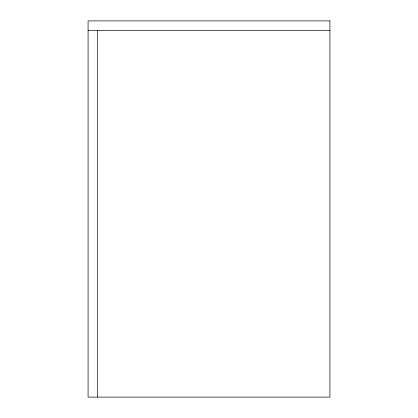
<?xml version="1.0" encoding="UTF-8"?>
<svg xmlns="http://www.w3.org/2000/svg" width="418" height="418" viewBox="0 0 418 418"><rect width="100%" height="100%" fill="white"/><g stroke="black" fill="none" stroke-linecap="round" stroke-linejoin="round"><path stroke-width="0.63" d="M88.078 30.305L329.922 30.305M97.483 30.305L97.483 397.1M329.922 20.9L88.078 20.9L88.078 397.1L329.922 397.1L329.922 20.9"/></g></svg>
